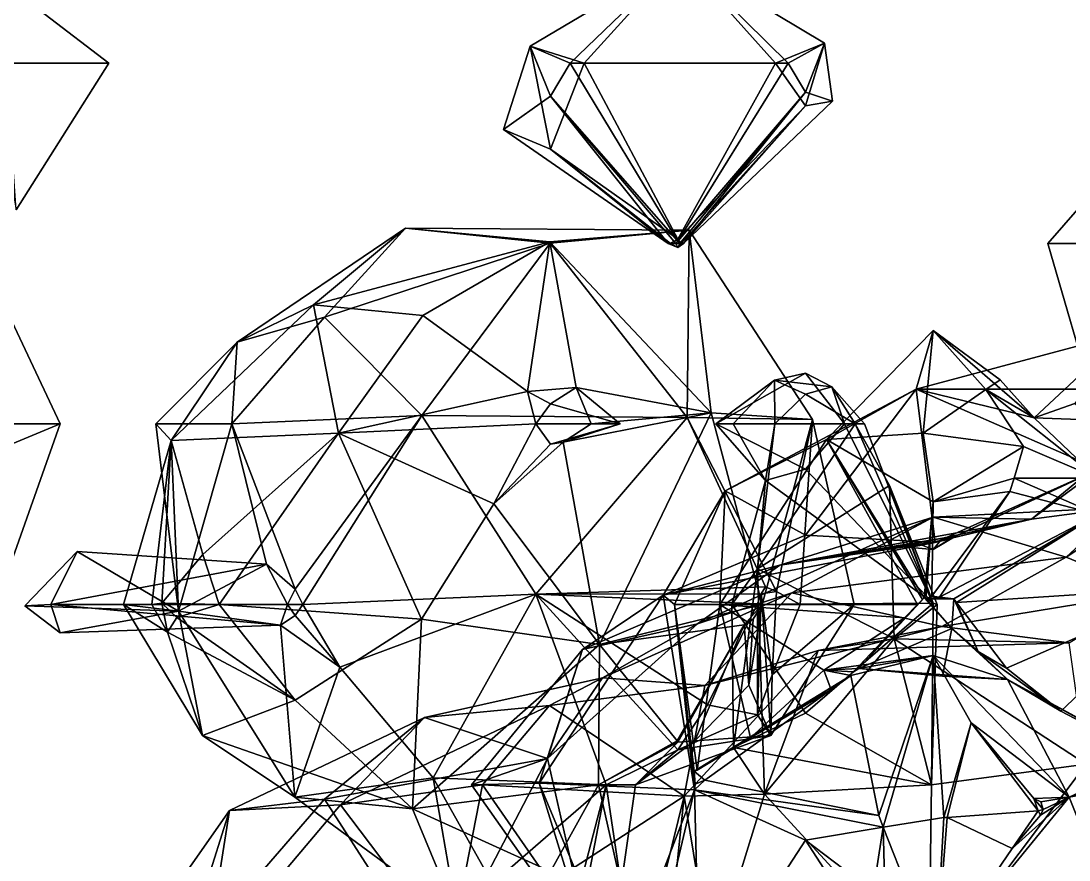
# Model space of a CAD drawing. Extents: x 290083 to 295691, y 4553739 to 4561622.
# Drawn here: x 294063.7 to 294167.2, y 4559113.3 to 4559196.2 of the extents above; entities that cross this region are included whole.
import ezdxf

# ---------------------------------------------------------------- set-up
doc = ezdxf.new("R2010")
doc.units = 0
doc.layers.add('Au_ppm_Pref_-_0_3', color=7, linetype='CONTINUOUS')

msp = doc.modelspace()

# ---------------------------------------------------------------- linework, layer by layer
at = {"layer": 'Au_ppm_Pref_-_0_3'}
for points in [[(294117.92, 4559192.01, 1782.72), (294113.98, 4559193.69, 1781.53), (294128.81, 4559202.51, 1781.8)], [(294128.81, 4559202.51, 1781.8), (294113.98, 4559193.69, 1781.53), (294119.3, 4559192.01, 1780.23)], [(294139.46, 4559192.01, 1782.6), (294117.92, 4559192.01, 1782.72), (294128.81, 4559202.51, 1781.8)], [(294128.81, 4559202.51, 1781.8), (294119.3, 4559192.01, 1780.23), (294138.2, 4559192.01, 1780.4)], [(294139.46, 4559192.01, 1782.6), (294128.81, 4559202.51, 1781.8), (294143.02, 4559193.96, 1781.81)], [(294128.81, 4559202.51, 1781.8), (294138.2, 4559192.01, 1780.4), (294143.02, 4559193.96, 1781.81)], [(294060.69, 4559192.01, 1807.86), (294072.37, 4559192.01, 1811.49), (294059.78, 4559201.63, 1811.49)], [(294059.78, 4559201.63, 1811.49), (294072.37, 4559192.01, 1811.49), (294062.21, 4559192.01, 1815.85)], [(294143.02, 4559193.96, 1781.81), (294138.2, 4559192.01, 1780.4), (294141.17, 4559187.78, 1780.39)], [(294139.46, 4559192.01, 1782.6), (294143.02, 4559193.96, 1781.81), (294141.17, 4559189.14, 1782.75)], [(294143.82, 4559188.26, 1781.8), (294141.17, 4559189.14, 1782.75), (294143.02, 4559193.96, 1781.81)], [(294143.82, 4559188.26, 1781.8), (294143.02, 4559193.96, 1781.81), (294141.17, 4559187.78, 1780.39)], [(294111.33, 4559185.44, 1781.8), (294113.98, 4559193.69, 1781.53), (294115.97, 4559188.73, 1782.89)], [(294111.33, 4559185.44, 1781.8), (294115.97, 4559183.5, 1778.96), (294113.98, 4559193.69, 1781.53)], [(294117.92, 4559192.01, 1782.72), (294115.97, 4559188.73, 1782.89), (294113.98, 4559193.69, 1781.53)], [(294119.3, 4559192.01, 1780.23), (294113.98, 4559193.69, 1781.53), (294115.97, 4559183.5, 1778.96)], [(294060.69, 4559192.01, 1807.86), (294063.21, 4559177.53, 1811.49), (294072.37, 4559192.01, 1811.49)], [(294072.37, 4559192.01, 1811.49), (294063.21, 4559177.53, 1811.49), (294062.21, 4559192.01, 1815.85)], [(294128.57, 4559174.41, 1781.87), (294115.97, 4559188.73, 1782.89), (294117.92, 4559192.01, 1782.72)], [(294115.97, 4559183.5, 1778.96), (294128.57, 4559174.62, 1781.65), (294119.3, 4559192.01, 1780.23)], [(294139.46, 4559192.01, 1782.6), (294128.57, 4559174.41, 1781.87), (294117.92, 4559192.01, 1782.72)], [(294119.3, 4559192.01, 1780.23), (294128.57, 4559174.62, 1781.65), (294138.2, 4559192.01, 1780.4)], [(294128.57, 4559174.41, 1781.87), (294139.46, 4559192.01, 1782.6), (294141.17, 4559189.14, 1782.75)], [(294128.57, 4559174.62, 1781.65), (294141.17, 4559187.78, 1780.39), (294138.2, 4559192.01, 1780.4)], [(294115.97, 4559188.73, 1782.89), (294127.59, 4559174.19, 1781.8), (294111.33, 4559185.44, 1781.8)], [(294128.57, 4559174.41, 1781.87), (294128.37, 4559174.19, 1781.89), (294115.97, 4559188.73, 1782.89)], [(294115.97, 4559188.73, 1782.89), (294128.37, 4559174.19, 1781.89), (294127.59, 4559174.19, 1781.8)], [(294128.57, 4559174.41, 1781.87), (294141.17, 4559189.14, 1782.75), (294128.76, 4559174.19, 1781.89)], [(294129.1, 4559174.19, 1781.8), (294128.76, 4559174.19, 1781.89), (294141.17, 4559189.14, 1782.75)], [(294129.1, 4559174.19, 1781.8), (294141.17, 4559189.14, 1782.75), (294143.82, 4559188.26, 1781.8)], [(294128.57, 4559174.62, 1781.65), (294128.88, 4559174.19, 1781.65), (294141.17, 4559187.78, 1780.39)], [(294129.1, 4559174.19, 1781.8), (294141.17, 4559187.78, 1780.39), (294128.88, 4559174.19, 1781.65)], [(294129.1, 4559174.19, 1781.8), (294143.82, 4559188.26, 1781.8), (294141.17, 4559187.78, 1780.39)], [(294115.97, 4559183.5, 1778.96), (294111.33, 4559185.44, 1781.8), (294127.59, 4559174.19, 1781.8)], [(294115.97, 4559183.5, 1778.96), (294127.59, 4559174.19, 1781.8), (294127.82, 4559174.19, 1781.44)], [(294115.97, 4559183.5, 1778.96), (294127.82, 4559174.19, 1781.44), (294128.57, 4559174.62, 1781.65)], [(294171.39, 4559174.19, 1868.52), (294165.09, 4559174.19, 1864.95), (294172.75, 4559182.99, 1864.95)], [(294172.75, 4559182.99, 1864.95), (294165.09, 4559174.19, 1864.95), (294171.94, 4559174.19, 1859.71)], [(294092.57, 4559168.13, 1834.08), (294085.05, 4559164.46, 1829.31), (294101.65, 4559175.71, 1829.22)], [(294085.05, 4559164.46, 1829.31), (294093.68, 4559166.93, 1824.42), (294101.65, 4559175.71, 1829.22)], [(294115.91, 4559174.34, 1835.29), (294092.57, 4559168.13, 1834.08), (294101.65, 4559175.71, 1829.22)], [(294093.68, 4559166.93, 1824.42), (294115.96, 4559174.22, 1823.36), (294101.65, 4559175.71, 1829.22)], [(294115.91, 4559174.34, 1835.29), (294101.65, 4559175.71, 1829.22), (294129.67, 4559175.52, 1829.18)], [(294129.67, 4559175.52, 1829.18), (294101.65, 4559175.71, 1829.22), (294115.96, 4559174.22, 1823.36)], [(294115.91, 4559174.34, 1835.29), (294129.67, 4559175.52, 1829.18), (294131.83, 4559157.48, 1836.36)], [(294129.49, 4559157.02, 1822.94), (294129.67, 4559175.52, 1829.18), (294115.96, 4559174.22, 1823.36)], [(294129.49, 4559157.02, 1822.94), (294141.84, 4559156.8, 1829.24), (294129.67, 4559175.52, 1829.18)], [(294131.83, 4559157.48, 1836.36), (294129.67, 4559175.52, 1829.18), (294141.84, 4559156.8, 1829.24)], [(294092.57, 4559168.13, 1834.08), (294115.91, 4559174.34, 1835.29), (294103.37, 4559167.09, 1838.82)], [(294093.68, 4559166.93, 1824.42), (294103.27, 4559157.22, 1821.29), (294115.96, 4559174.22, 1823.36)], [(294129.49, 4559157.02, 1822.94), (294115.96, 4559174.22, 1823.36), (294103.27, 4559157.22, 1821.29)], [(294115.91, 4559174.34, 1835.29), (294113.7, 4559159.58, 1841.19), (294103.37, 4559167.09, 1838.82)], [(294113.7, 4559159.58, 1841.19), (294115.91, 4559174.34, 1835.29), (294118.51, 4559159.96, 1841.19)], [(294115.91, 4559174.34, 1835.29), (294131.83, 4559157.48, 1836.36), (294118.51, 4559159.96, 1841.19)], [(294128.55, 4559173.81, 1781.78), (294127.59, 4559174.19, 1781.8), (294128.37, 4559174.19, 1781.89)], [(294127.59, 4559174.19, 1781.8), (294128.55, 4559173.81, 1781.78), (294127.82, 4559174.19, 1781.44)], [(294128.57, 4559174.62, 1781.65), (294127.82, 4559174.19, 1781.44), (294128.88, 4559174.19, 1781.65)], [(294128.88, 4559174.19, 1781.65), (294127.82, 4559174.19, 1781.44), (294128.55, 4559173.81, 1781.78)], [(294128.57, 4559174.41, 1781.87), (294128.76, 4559174.19, 1781.89), (294128.37, 4559174.19, 1781.89)], [(294128.55, 4559173.81, 1781.78), (294128.37, 4559174.19, 1781.89), (294128.76, 4559174.19, 1781.89)], [(294129.1, 4559174.19, 1781.8), (294128.55, 4559173.81, 1781.78), (294128.76, 4559174.19, 1781.89)], [(294128.55, 4559173.81, 1781.78), (294129.1, 4559174.19, 1781.8), (294128.88, 4559174.19, 1781.65)], [(294171.39, 4559174.19, 1868.52), (294169.8, 4559158, 1864.95), (294165.09, 4559174.19, 1864.95)], [(294165.09, 4559174.19, 1864.95), (294169.8, 4559158, 1864.95), (294171.94, 4559174.19, 1859.71)], [(294060.37, 4559171.63, 1859.01), (294067.56, 4559156.37, 1859.01), (294060.06, 4559156.37, 1864.15)], [(294067.56, 4559156.37, 1859.01), (294060.37, 4559171.63, 1859.01), (294060.83, 4559153.57, 1853.54)], [(294095.05, 4559155.46, 1840.67), (294078.53, 4559154.75, 1835.69), (294092.57, 4559168.13, 1834.08)], [(294078.53, 4559154.75, 1835.69), (294085.05, 4559164.46, 1829.31), (294092.57, 4559168.13, 1834.08)], [(294103.37, 4559167.09, 1838.82), (294095.05, 4559155.46, 1840.67), (294092.57, 4559168.13, 1834.08)], [(294085.05, 4559164.46, 1829.31), (294084.5, 4559156.37, 1824.17), (294093.68, 4559166.93, 1824.42)], [(294084.5, 4559156.37, 1824.17), (294103.27, 4559157.22, 1821.29), (294093.68, 4559166.93, 1824.42)], [(294103.37, 4559167.09, 1838.82), (294113.7, 4559159.58, 1841.19), (294095.05, 4559155.46, 1840.67)], [(294152.78, 4559155.47, 1911.61), (294143.23, 4559154.84, 1910.98), (294153.77, 4559165.59, 1909.6)], [(294153.77, 4559165.59, 1909.6), (294143.23, 4559154.84, 1910.98), (294152.08, 4559159.79, 1905.88)], [(294152.08, 4559159.79, 1905.88), (294163.75, 4559156.98, 1911.31), (294153.77, 4559165.59, 1909.6)], [(294152.08, 4559159.79, 1905.88), (294172.66, 4559165.29, 1906.52), (294163.75, 4559156.98, 1911.31)], [(294181.26, 4559159.79, 1906.92), (294172.66, 4559165.29, 1906.52), (294152.08, 4559159.79, 1905.88)], [(294158.97, 4559159.78, 1911.21), (294152.78, 4559155.47, 1911.61), (294153.77, 4559165.59, 1909.6)], [(294160.37, 4559160.73, 1911.13), (294158.97, 4559159.78, 1911.21), (294153.77, 4559165.59, 1909.6)], [(294153.77, 4559165.59, 1909.6), (294163.75, 4559156.98, 1911.31), (294160.37, 4559160.73, 1911.13)], [(294167.76, 4559158.38, 1911.15), (294163.75, 4559156.98, 1911.31), (294172.66, 4559165.29, 1906.52)], [(294078.53, 4559154.75, 1835.69), (294077.01, 4559156.37, 1829.31), (294085.05, 4559164.46, 1829.31)], [(294085.05, 4559164.46, 1829.31), (294077.01, 4559156.37, 1829.31), (294084.5, 4559156.37, 1824.17)], [(294132.31, 4559156.37, 1848.89), (294145.02, 4559156.37, 1851.26), (294141.17, 4559161.4, 1851.39)], [(294132.31, 4559156.37, 1848.89), (294141.17, 4559161.4, 1851.39), (294138.1, 4559160.71, 1853.07)], [(294132.31, 4559156.37, 1848.89), (294138.1, 4559160.71, 1853.07), (294134.02, 4559156.37, 1853.07)], [(294138.14, 4559156.37, 1854.49), (294134.02, 4559156.37, 1853.07), (294138.1, 4559160.71, 1853.07)], [(294143.76, 4559160.04, 1853.07), (294138.1, 4559160.71, 1853.07), (294141.17, 4559161.4, 1851.39)], [(294138.14, 4559156.37, 1854.49), (294138.1, 4559160.71, 1853.07), (294141.17, 4559159.32, 1854.05)], [(294138.1, 4559160.71, 1853.07), (294143.76, 4559160.04, 1853.07), (294141.17, 4559159.32, 1854.05)], [(294143.76, 4559160.04, 1853.07), (294141.17, 4559161.4, 1851.39), (294145.02, 4559156.37, 1851.26)], [(294158.97, 4559159.78, 1911.21), (294160.37, 4559160.73, 1911.13), (294163.75, 4559156.98, 1911.31)], [(294113.7, 4559159.58, 1841.19), (294118.51, 4559159.96, 1841.19), (294115.97, 4559158.37, 1841.86)], [(294122.87, 4559156.37, 1844.44), (294115.97, 4559158.37, 1841.86), (294118.51, 4559159.96, 1841.19)], [(294122.87, 4559156.37, 1844.44), (294118.51, 4559159.96, 1841.19), (294120.01, 4559156.37, 1841.19)], [(294120.01, 4559156.37, 1841.19), (294118.51, 4559159.96, 1841.19), (294131.83, 4559157.48, 1836.36)], [(294143.23, 4559154.84, 1910.98), (294133.24, 4559149.77, 1906.52), (294152.08, 4559159.79, 1905.88)], [(294133.24, 4559149.77, 1906.52), (294141.17, 4559145.4, 1904.24), (294152.08, 4559159.79, 1905.88)], [(294146.07, 4559156.37, 1855.38), (294141.17, 4559159.32, 1854.05), (294143.76, 4559160.04, 1853.07)], [(294141.17, 4559145.4, 1904.24), (294153.95, 4559144.68, 1900.14), (294152.08, 4559159.79, 1905.88)], [(294146.07, 4559156.37, 1855.38), (294143.76, 4559160.04, 1853.07), (294147, 4559156.37, 1853.07)], [(294147, 4559156.37, 1853.07), (294143.76, 4559160.04, 1853.07), (294145.02, 4559156.37, 1851.26)], [(294170.12, 4559151.9, 1900.74), (294152.08, 4559159.79, 1905.88), (294153.95, 4559144.68, 1900.14)], [(294170.12, 4559151.9, 1900.74), (294181.26, 4559159.79, 1906.92), (294152.08, 4559159.79, 1905.88)], [(294152.78, 4559155.47, 1911.61), (294158.97, 4559159.78, 1911.21), (294162.68, 4559154.13, 1911.51)], [(294158.97, 4559159.78, 1911.21), (294170, 4559151.02, 1911.58), (294162.68, 4559154.13, 1911.51)], [(294158.97, 4559159.78, 1911.21), (294163.75, 4559156.98, 1911.31), (294170, 4559151.02, 1911.58)], [(294095.05, 4559155.46, 1840.67), (294113.7, 4559159.58, 1841.19), (294114.52, 4559156.37, 1841.87)], [(294113.7, 4559159.58, 1841.19), (294115.97, 4559158.37, 1841.86), (294114.52, 4559156.37, 1841.87)], [(294146.07, 4559156.37, 1855.38), (294138.14, 4559156.37, 1854.49), (294141.17, 4559159.32, 1854.05)], [(294163.49, 4559146.98, 1893.19), (294178.18, 4559159.07, 1894.85), (294170.12, 4559151.9, 1900.74)], [(294178.18, 4559159.07, 1894.85), (294163.49, 4559146.98, 1893.19), (294172.21, 4559148.11, 1888.71)], [(294122.87, 4559156.37, 1844.44), (294114.52, 4559156.37, 1841.87), (294115.97, 4559158.37, 1841.86)], [(294163.75, 4559156.98, 1911.31), (294167.76, 4559158.38, 1911.15), (294170, 4559156.76, 1911.21)], [(294084.5, 4559156.37, 1824.17), (294090.77, 4559140.04, 1822.88), (294103.27, 4559157.22, 1821.29)], [(294090.77, 4559140.04, 1822.88), (294091.52, 4559138.55, 1823.02), (294103.27, 4559157.22, 1821.29)], [(294103.27, 4559157.22, 1821.29), (294091.52, 4559138.55, 1823.02), (294114.52, 4559139.56, 1823.52)], [(294114.52, 4559139.56, 1823.52), (294129.49, 4559157.02, 1822.94), (294103.27, 4559157.22, 1821.29)], [(294114.52, 4559139.56, 1823.52), (294137.22, 4559140.28, 1824.68), (294129.49, 4559157.02, 1822.94)], [(294117.24, 4559154.58, 1841.19), (294131.83, 4559157.48, 1836.36), (294120.82, 4559134.58, 1836.5)], [(294117.24, 4559154.58, 1841.19), (294120.01, 4559156.37, 1841.19), (294131.83, 4559157.48, 1836.36)], [(294131.83, 4559157.48, 1836.36), (294136.88, 4559138.55, 1833.23), (294120.82, 4559134.58, 1836.5)], [(294129.49, 4559157.02, 1822.94), (294137.22, 4559140.28, 1824.68), (294138.29, 4559139.84, 1825.16)], [(294129.49, 4559157.02, 1822.94), (294138.29, 4559139.84, 1825.16), (294141.84, 4559156.8, 1829.24)], [(294131.83, 4559157.48, 1836.36), (294141.84, 4559156.8, 1829.24), (294136.88, 4559138.55, 1833.23)], [(294136.88, 4559138.55, 1833.23), (294141.84, 4559156.8, 1829.24), (294145.98, 4559138.55, 1829.31)], [(294141.84, 4559156.8, 1829.24), (294138.29, 4559139.84, 1825.16), (294140.63, 4559138.55, 1826.32)], [(294141.84, 4559156.8, 1829.24), (294140.63, 4559138.55, 1826.32), (294145.98, 4559138.55, 1829.31)], [(294163.75, 4559156.98, 1911.31), (294170, 4559156.76, 1911.21), (294170, 4559151.02, 1911.58)], [(294067.56, 4559156.37, 1859.01), (294062.13, 4559141.01, 1859.01), (294060.06, 4559156.37, 1864.15)], [(294062.13, 4559141.01, 1859.01), (294067.56, 4559156.37, 1859.01), (294060.83, 4559153.57, 1853.54)], [(294078.53, 4559154.75, 1835.69), (294079.25, 4559137.88, 1828.73), (294077.01, 4559156.37, 1829.31)], [(294077.01, 4559156.37, 1829.31), (294079.25, 4559137.88, 1828.73), (294084.5, 4559156.37, 1824.17)], [(294087.95, 4559142.54, 1823.37), (294084.5, 4559156.37, 1824.17), (294079.25, 4559137.88, 1828.73)], [(294084.5, 4559156.37, 1824.17), (294087.95, 4559142.54, 1823.37), (294090.77, 4559140.04, 1822.88)], [(294110.39, 4559148.49, 1841.19), (294095.05, 4559155.46, 1840.67), (294114.52, 4559156.37, 1841.87)], [(294110.39, 4559148.49, 1841.19), (294114.52, 4559156.37, 1841.87), (294115.97, 4559154.39, 1841.85)], [(294122.87, 4559156.37, 1844.44), (294115.97, 4559154.39, 1841.85), (294114.52, 4559156.37, 1841.87)], [(294122.87, 4559156.37, 1844.44), (294117.24, 4559154.58, 1841.19), (294115.97, 4559154.39, 1841.85)], [(294122.87, 4559156.37, 1844.44), (294120.01, 4559156.37, 1841.19), (294117.24, 4559154.58, 1841.19)], [(294132.31, 4559156.37, 1848.89), (294137.22, 4559150.79, 1853.07), (294141.17, 4559151.89, 1851.58)], [(294132.31, 4559156.37, 1848.89), (294141.17, 4559151.89, 1851.58), (294145.02, 4559156.37, 1851.26)], [(294132.31, 4559156.37, 1848.89), (294134.02, 4559156.37, 1853.07), (294137.22, 4559150.79, 1853.07)], [(294138.14, 4559156.37, 1854.49), (294137.22, 4559150.79, 1853.07), (294134.02, 4559156.37, 1853.07)], [(294136.42, 4559142.06, 1859.98), (294137.22, 4559150.79, 1853.07), (294138.14, 4559156.37, 1854.49)], [(294136.42, 4559142.06, 1859.98), (294138.14, 4559156.37, 1854.49), (294146.07, 4559156.37, 1855.38)], [(294136.42, 4559142.06, 1859.98), (294146.07, 4559156.37, 1855.38), (294149.46, 4559150.28, 1859.01)], [(294141.17, 4559151.89, 1851.58), (294153.77, 4559138.66, 1853.03), (294145.02, 4559156.37, 1851.26)], [(294147, 4559156.37, 1853.07), (294145.02, 4559156.37, 1851.26), (294153.77, 4559138.66, 1853.03)], [(294149.46, 4559150.28, 1859.01), (294146.07, 4559156.37, 1855.38), (294153.77, 4559138.66, 1853.03)], [(294146.07, 4559156.37, 1855.38), (294147, 4559156.37, 1853.07), (294153.77, 4559138.66, 1853.03)], [(294076.61, 4559138.55, 1840.45), (294073.81, 4559138.55, 1835.25), (294078.53, 4559154.75, 1835.69)], [(294073.81, 4559138.55, 1835.25), (294079.25, 4559137.88, 1828.73), (294078.53, 4559154.75, 1835.69)], [(294076.61, 4559138.55, 1840.45), (294078.53, 4559154.75, 1835.69), (294077.61, 4559138.68, 1841.3)], [(294081.65, 4559143.48, 1841.19), (294077.61, 4559138.68, 1841.3), (294078.53, 4559154.75, 1835.69)], [(294095.05, 4559155.46, 1840.67), (294081.65, 4559143.48, 1841.19), (294078.53, 4559154.75, 1835.69)], [(294095.05, 4559155.46, 1840.67), (294083.26, 4559138.55, 1841.19), (294081.65, 4559143.48, 1841.19)], [(294095.05, 4559155.46, 1840.67), (294103.24, 4559137.1, 1839.67), (294083.26, 4559138.55, 1841.19)], [(294095.05, 4559155.46, 1840.67), (294110.39, 4559148.49, 1841.19), (294103.24, 4559137.1, 1839.67)], [(294117.24, 4559154.58, 1841.19), (294110.39, 4559148.49, 1841.19), (294115.97, 4559154.39, 1841.85)], [(294110.39, 4559148.49, 1841.19), (294117.24, 4559154.58, 1841.19), (294120.82, 4559134.58, 1836.5)], [(294143.23, 4559154.84, 1910.98), (294152.21, 4559138.55, 1910.67), (294132.69, 4559138.55, 1910.52)], [(294133.24, 4559149.77, 1906.52), (294143.23, 4559154.84, 1910.98), (294132.69, 4559138.55, 1910.52)], [(294143.23, 4559154.84, 1910.98), (294152.78, 4559155.47, 1911.61), (294153.77, 4559148.68, 1909.09)], [(294143.23, 4559154.84, 1910.98), (294152.72, 4559139.04, 1910.69), (294152.21, 4559138.55, 1910.67)], [(294152.89, 4559139.19, 1910.62), (294152.72, 4559139.04, 1910.69), (294143.23, 4559154.84, 1910.98)], [(294152.89, 4559139.19, 1910.62), (294143.23, 4559154.84, 1910.98), (294153.77, 4559148.68, 1909.09)], [(294152.78, 4559155.47, 1911.61), (294162.68, 4559154.13, 1911.51), (294153.77, 4559148.68, 1909.09)], [(294162.68, 4559154.13, 1911.51), (294161.75, 4559151.02, 1911.73), (294153.77, 4559148.68, 1909.09)], [(294162.68, 4559154.13, 1911.51), (294170, 4559151.02, 1911.58), (294161.75, 4559151.02, 1911.73)], [(294172.21, 4559148.11, 1888.71), (294166.89, 4559143.22, 1882.6), (294182.61, 4559153.53, 1883.29)], [(294166.89, 4559143.22, 1882.6), (294175.25, 4559139.76, 1876.31), (294182.61, 4559153.53, 1883.29)], [(294137.22, 4559150.79, 1853.07), (294153.77, 4559138.66, 1853.03), (294141.17, 4559151.89, 1851.58)], [(294153.95, 4559144.68, 1900.14), (294156.04, 4559145.32, 1899.1), (294170.12, 4559151.9, 1900.74)], [(294156.04, 4559145.32, 1899.1), (294155.59, 4559145.08, 1898.94), (294170.12, 4559151.9, 1900.74)], [(294163.49, 4559146.98, 1893.19), (294170.12, 4559151.9, 1900.74), (294155.59, 4559145.08, 1898.94)], [(294136.42, 4559142.06, 1859.98), (294133.87, 4559138.55, 1855.57), (294137.22, 4559150.79, 1853.07)], [(294133.87, 4559138.55, 1855.57), (294153.77, 4559138.66, 1853.03), (294137.22, 4559150.79, 1853.07)], [(294153.77, 4559148.68, 1909.09), (294161.75, 4559151.02, 1911.73), (294161.33, 4559149.69, 1911.82)], [(294161.33, 4559149.69, 1911.82), (294161.75, 4559151.02, 1911.73), (294170, 4559147.44, 1911.79)], [(294161.75, 4559151.02, 1911.73), (294170, 4559151.02, 1911.58), (294170, 4559147.44, 1911.79)], [(294141.17, 4559145.4, 1904.24), (294133.24, 4559149.77, 1906.52), (294127.09, 4559139.46, 1901.09)], [(294133.24, 4559149.77, 1906.52), (294128.23, 4559138.55, 1906.52), (294127.09, 4559139.46, 1901.09)], [(294128.23, 4559138.55, 1906.52), (294133.24, 4559149.77, 1906.52), (294132.69, 4559138.55, 1910.52)], [(294149.46, 4559150.28, 1859.01), (294149.92, 4559135.14, 1864.27), (294136.42, 4559142.06, 1859.98)], [(294149.46, 4559150.28, 1859.01), (294154.16, 4559138.55, 1859.01), (294149.92, 4559135.14, 1864.27)], [(294154.16, 4559138.55, 1859.01), (294149.46, 4559150.28, 1859.01), (294153.77, 4559138.66, 1853.03)], [(294153.77, 4559148.68, 1909.09), (294161.33, 4559149.69, 1911.82), (294153.62, 4559139.37, 1910.76)], [(294154.38, 4559139.27, 1910.77), (294153.62, 4559139.37, 1910.76), (294161.33, 4559149.69, 1911.82)], [(294161.33, 4559149.69, 1911.82), (294170, 4559147.44, 1911.79), (294154.38, 4559139.27, 1910.77)], [(294110.39, 4559148.49, 1841.19), (294120.82, 4559134.58, 1836.5), (294103.24, 4559137.1, 1839.67)], [(294153.05, 4559139.1, 1910.59), (294152.89, 4559139.19, 1910.62), (294153.77, 4559148.68, 1909.09)], [(294153.62, 4559139.37, 1910.76), (294153.05, 4559139.1, 1910.59), (294153.77, 4559148.68, 1909.09)], [(294166.89, 4559143.22, 1882.6), (294172.21, 4559148.11, 1888.71), (294153.78, 4559147.16, 1888.65)], [(294163.49, 4559146.98, 1893.19), (294153.78, 4559147.16, 1888.65), (294172.21, 4559148.11, 1888.71)], [(294170, 4559147.44, 1911.79), (294155.82, 4559139.09, 1910.78), (294154.38, 4559139.27, 1910.77)], [(294170, 4559147.44, 1911.79), (294156.08, 4559138.75, 1910.76), (294155.82, 4559139.09, 1910.78)], [(294179.35, 4559140.25, 1911.34), (294156.08, 4559138.75, 1910.76), (294170, 4559147.44, 1911.79)], [(294130.5, 4559136.62, 1888.96), (294139.8, 4559139.68, 1882.62), (294153.78, 4559147.16, 1888.65)], [(294153.78, 4559147.16, 1888.65), (294138.61, 4559142.41, 1894.8), (294130.5, 4559136.62, 1888.96)], [(294138.61, 4559142.41, 1894.8), (294153.78, 4559147.16, 1888.65), (294163.49, 4559146.98, 1893.19)], [(294163.49, 4559146.98, 1893.19), (294154.69, 4559145.08, 1897.11), (294138.61, 4559142.41, 1894.8)], [(294166.89, 4559143.22, 1882.6), (294153.78, 4559147.16, 1888.65), (294139.8, 4559139.68, 1882.62)], [(294163.49, 4559146.98, 1893.19), (294155.59, 4559145.08, 1898.94), (294154.69, 4559145.08, 1897.11)], [(294141.17, 4559145.4, 1904.24), (294127.09, 4559139.46, 1901.09), (294153.95, 4559144.68, 1900.14)], [(294156.04, 4559145.32, 1899.1), (294155.43, 4559145.04, 1899.05), (294153.77, 4559143.96, 1898.78)], [(294153.77, 4559143.96, 1898.78), (294155.59, 4559145.08, 1898.94), (294156.04, 4559145.32, 1899.1)], [(294153.95, 4559144.68, 1900.14), (294155.43, 4559145.04, 1899.05), (294156.04, 4559145.32, 1899.1)], [(294153.95, 4559144.68, 1900.14), (294127.09, 4559139.46, 1901.09), (294138.61, 4559142.41, 1894.8)], [(294138.61, 4559142.41, 1894.8), (294154.69, 4559145.08, 1897.11), (294150.5, 4559144.27, 1897.8)], [(294152.42, 4559144.49, 1899.24), (294153.95, 4559144.68, 1900.14), (294138.61, 4559142.41, 1894.8)], [(294150.5, 4559144.27, 1897.8), (294152.42, 4559144.49, 1899.24), (294138.61, 4559142.41, 1894.8)], [(294153.77, 4559143.96, 1898.78), (294150.5, 4559144.27, 1897.8), (294154.69, 4559145.08, 1897.11)], [(294150.5, 4559144.27, 1897.8), (294153.77, 4559143.96, 1898.78), (294152.42, 4559144.49, 1899.24)], [(294155.43, 4559145.04, 1899.05), (294153.95, 4559144.68, 1900.14), (294152.42, 4559144.49, 1899.24)], [(294155.43, 4559145.04, 1899.05), (294152.42, 4559144.49, 1899.24), (294153.77, 4559143.96, 1898.78)], [(294155.59, 4559145.08, 1898.94), (294153.77, 4559143.96, 1898.78), (294154.69, 4559145.08, 1897.11)], [(294069.26, 4559143.77, 1823.37), (294079.25, 4559137.88, 1828.73), (294064.08, 4559138.42, 1823.46)], [(294069.26, 4559143.77, 1823.37), (294064.08, 4559138.42, 1823.46), (294066.63, 4559138.55, 1822.88)], [(294066.63, 4559138.55, 1822.88), (294087.95, 4559142.54, 1823.37), (294069.26, 4559143.77, 1823.37)], [(294079.25, 4559137.88, 1828.73), (294069.26, 4559143.77, 1823.37), (294087.95, 4559142.54, 1823.37)], [(294081.65, 4559143.48, 1841.19), (294083.26, 4559138.55, 1841.19), (294077.61, 4559138.68, 1841.3)], [(294154.63, 4559136.36, 1877.29), (294166.89, 4559143.22, 1882.6), (294139.8, 4559139.68, 1882.62)], [(294166.89, 4559143.22, 1882.6), (294154.63, 4559136.36, 1877.29), (294175.25, 4559139.76, 1876.31)], [(294066.63, 4559138.55, 1822.88), (294090.02, 4559138.55, 1823.02), (294087.95, 4559142.54, 1823.37)], [(294087.95, 4559142.54, 1823.37), (294090.02, 4559138.55, 1823.02), (294090.77, 4559140.04, 1822.88)], [(294127.09, 4559139.46, 1901.09), (294119.13, 4559134.09, 1894.64), (294138.61, 4559142.41, 1894.8)], [(294130.5, 4559136.62, 1888.96), (294138.61, 4559142.41, 1894.8), (294119.13, 4559134.09, 1894.64)], [(294136.42, 4559142.06, 1859.98), (294134.06, 4559124.41, 1860.37), (294133.87, 4559138.55, 1855.57)], [(294134.06, 4559124.41, 1860.37), (294136.42, 4559142.06, 1859.98), (294137.12, 4559119.82, 1864.81)], [(294137.12, 4559119.82, 1864.81), (294136.42, 4559142.06, 1859.98), (294149.92, 4559135.14, 1864.27)], [(294090.77, 4559140.04, 1822.88), (294090.02, 4559138.55, 1823.02), (294091.52, 4559138.55, 1823.02)], [(294114.52, 4559139.56, 1823.52), (294136.77, 4559139.6, 1824.71), (294137.22, 4559140.28, 1824.68)], [(294136.77, 4559139.6, 1824.71), (294138.29, 4559139.84, 1825.16), (294137.22, 4559140.28, 1824.68)], [(294179.35, 4559140.25, 1911.34), (294160.99, 4559132.26, 1910.3), (294156.08, 4559138.75, 1910.76)], [(294160.99, 4559132.26, 1910.3), (294179.35, 4559140.25, 1911.34), (294166.37, 4559128.01, 1910.04)], [(294179.35, 4559140.25, 1911.34), (294174.67, 4559123.67, 1906.89), (294166.37, 4559128.01, 1910.04)], [(294095.17, 4559132.34, 1823.37), (294114.52, 4559139.56, 1823.52), (294091.52, 4559138.55, 1823.02)], [(294095.17, 4559132.34, 1823.37), (294104.39, 4559121.41, 1824.08), (294114.52, 4559139.56, 1823.52)], [(294114.52, 4559139.56, 1823.52), (294104.39, 4559121.41, 1824.08), (294121.49, 4559120.74, 1826.71)], [(294136.41, 4559138.62, 1824.76), (294136.77, 4559139.6, 1824.71), (294114.52, 4559139.56, 1823.52)], [(294131.49, 4559128.64, 1824.63), (294136.41, 4559138.62, 1824.76), (294114.52, 4559139.56, 1823.52)], [(294114.52, 4559139.56, 1823.52), (294128.57, 4559124.2, 1824.53), (294131.49, 4559128.64, 1824.63)], [(294114.52, 4559139.56, 1823.52), (294121.49, 4559120.74, 1826.71), (294128.57, 4559124.2, 1824.53)], [(294127.09, 4559139.46, 1901.09), (294130.19, 4559120.23, 1905.99), (294114.86, 4559120.89, 1900.74)], [(294127.09, 4559139.46, 1901.09), (294114.86, 4559120.89, 1900.74), (294119.13, 4559134.09, 1894.64)], [(294121.11, 4559131.29, 1882.77), (294139.8, 4559139.68, 1882.62), (294130.5, 4559136.62, 1888.96)], [(294121.11, 4559131.29, 1882.77), (294131.21, 4559130.53, 1878.26), (294139.8, 4559139.68, 1882.62)], [(294128.23, 4559138.55, 1906.52), (294130.19, 4559120.23, 1905.99), (294127.09, 4559139.46, 1901.09)], [(294154.63, 4559136.36, 1877.29), (294139.8, 4559139.68, 1882.62), (294131.21, 4559130.53, 1878.26)], [(294136.77, 4559139.6, 1824.71), (294136.41, 4559138.62, 1824.76), (294136.41, 4559127.66, 1827.82)], [(294137.86, 4559131.59, 1827.25), (294136.77, 4559139.6, 1824.71), (294136.41, 4559127.66, 1827.82)], [(294136.77, 4559139.6, 1824.71), (294137.86, 4559131.59, 1827.25), (294138.29, 4559139.84, 1825.16)], [(294137.86, 4559131.59, 1827.25), (294140.63, 4559138.55, 1826.32), (294138.29, 4559139.84, 1825.16)], [(294150.93, 4559137.21, 1910.09), (294152.89, 4559139.19, 1910.62), (294146.42, 4559132.21, 1906.78)], [(294152.89, 4559139.19, 1910.62), (294155.6, 4559136.17, 1909.35), (294146.42, 4559132.21, 1906.78)], [(294150.93, 4559137.21, 1910.09), (294152.21, 4559138.55, 1910.67), (294152.89, 4559139.19, 1910.62)], [(294152.89, 4559139.19, 1910.62), (294152.21, 4559138.55, 1910.67), (294152.72, 4559139.04, 1910.69)], [(294152.89, 4559139.19, 1910.62), (294153.05, 4559139.1, 1910.59), (294155.6, 4559136.17, 1909.35)], [(294153.62, 4559139.37, 1910.76), (294154.38, 4559139.27, 1910.77), (294153.05, 4559139.1, 1910.59)], [(294154.38, 4559139.27, 1910.77), (294155.82, 4559139.09, 1910.78), (294153.05, 4559139.1, 1910.59)], [(294153.05, 4559139.1, 1910.59), (294155.82, 4559139.09, 1910.78), (294155.6, 4559136.17, 1909.35)], [(294167.19, 4559134.76, 1870.38), (294175.25, 4559139.76, 1876.31), (294154.63, 4559136.36, 1877.29)], [(294155.6, 4559136.17, 1909.35), (294155.82, 4559139.09, 1910.78), (294158.2, 4559133.91, 1908.43)], [(294156.08, 4559138.75, 1910.76), (294158.2, 4559133.91, 1908.43), (294155.82, 4559139.09, 1910.78)], [(294067.57, 4559135.73, 1823.37), (294066.63, 4559138.55, 1822.88), (294064.08, 4559138.42, 1823.46)], [(294067.57, 4559135.73, 1823.37), (294064.08, 4559138.42, 1823.46), (294079.25, 4559137.88, 1828.73)], [(294066.63, 4559138.55, 1822.88), (294067.57, 4559135.73, 1823.37), (294089.31, 4559136.49, 1823.37)], [(294066.63, 4559138.55, 1822.88), (294089.31, 4559136.49, 1823.37), (294090.02, 4559138.55, 1823.02)], [(294073.81, 4559138.55, 1835.25), (294076.61, 4559138.55, 1840.45), (294078.17, 4559135.8, 1840.27)], [(294073.81, 4559138.55, 1835.25), (294078.17, 4559135.8, 1840.27), (294081.63, 4559125.62, 1835.25)], [(294073.81, 4559138.55, 1835.25), (294081.63, 4559125.62, 1835.25), (294079.25, 4559137.88, 1828.73)], [(294076.61, 4559138.55, 1840.45), (294077.61, 4559138.68, 1841.3), (294078.17, 4559135.8, 1840.27)], [(294083.26, 4559138.55, 1841.19), (294079.08, 4559137.26, 1841.19), (294077.61, 4559138.68, 1841.3)], [(294077.61, 4559138.68, 1841.3), (294079.08, 4559137.26, 1841.19), (294078.17, 4559135.8, 1840.27)], [(294083.26, 4559138.55, 1841.19), (294090.77, 4559129.1, 1838.4), (294079.08, 4559137.26, 1841.19)], [(294083.26, 4559138.55, 1841.19), (294103.24, 4559137.1, 1839.67), (294090.77, 4559129.1, 1838.4)], [(294089.31, 4559136.49, 1823.37), (294090.77, 4559137.46, 1823.01), (294090.02, 4559138.55, 1823.02)], [(294091.52, 4559138.55, 1823.02), (294090.02, 4559138.55, 1823.02), (294090.77, 4559137.46, 1823.01)], [(294095.17, 4559132.34, 1823.37), (294091.52, 4559138.55, 1823.02), (294090.77, 4559137.46, 1823.01)], [(294120.82, 4559134.58, 1836.5), (294136.88, 4559138.55, 1833.23), (294135.11, 4559136.55, 1833.44)], [(294130.17, 4559122.07, 1906.2), (294128.23, 4559138.55, 1906.52), (294130.46, 4559122.18, 1906.47)], [(294128.23, 4559138.55, 1906.52), (294130.17, 4559122.07, 1906.2), (294130.19, 4559120.23, 1905.99)], [(294128.23, 4559138.55, 1906.52), (294132.69, 4559138.55, 1910.52), (294130.46, 4559122.18, 1906.47)], [(294135.74, 4559125.36, 1906.79), (294130.46, 4559122.18, 1906.47), (294132.69, 4559138.55, 1910.52)], [(294136.41, 4559127.66, 1827.82), (294136.41, 4559138.62, 1824.76), (294131.49, 4559128.64, 1824.63)], [(294135.74, 4559125.36, 1906.79), (294132.69, 4559138.55, 1910.52), (294142.97, 4559132.05, 1907.84)], [(294132.69, 4559138.55, 1910.52), (294152.21, 4559138.55, 1910.67), (294150.93, 4559137.21, 1910.09)], [(294132.69, 4559138.55, 1910.52), (294150.93, 4559137.21, 1910.09), (294142.97, 4559132.05, 1907.84)], [(294133.87, 4559138.55, 1855.57), (294141.17, 4559127.82, 1855.43), (294153.77, 4559138.66, 1853.03)], [(294134.06, 4559124.41, 1860.37), (294141.17, 4559127.82, 1855.43), (294133.87, 4559138.55, 1855.57)], [(294135.11, 4559136.55, 1833.44), (294136.88, 4559138.55, 1833.23), (294135.98, 4559137.08, 1833.29)], [(294135.98, 4559137.08, 1833.29), (294136.88, 4559138.55, 1833.23), (294135.57, 4559130.57, 1831.76)], [(294135.57, 4559130.57, 1831.76), (294136.88, 4559138.55, 1833.23), (294137.73, 4559125.6, 1829.31)], [(294136.88, 4559138.55, 1833.23), (294145.98, 4559138.55, 1829.31), (294137.73, 4559125.6, 1829.31)], [(294137.86, 4559131.59, 1827.25), (294137.73, 4559125.6, 1829.31), (294145.98, 4559138.55, 1829.31)], [(294140.63, 4559138.55, 1826.32), (294137.86, 4559131.59, 1827.25), (294145.98, 4559138.55, 1829.31)], [(294141.17, 4559127.82, 1855.43), (294153.59, 4559120.74, 1858.87), (294153.77, 4559138.66, 1853.03)], [(294149.92, 4559135.14, 1864.27), (294154.16, 4559138.55, 1859.01), (294153.59, 4559120.74, 1858.87)], [(294154.16, 4559138.55, 1859.01), (294153.77, 4559138.66, 1853.03), (294153.59, 4559120.74, 1858.87)], [(294160.99, 4559132.26, 1910.3), (294158.2, 4559133.91, 1908.43), (294156.08, 4559138.75, 1910.76)], [(294089.31, 4559136.49, 1823.37), (294067.57, 4559135.73, 1823.37), (294079.25, 4559137.88, 1828.73)], [(294090.77, 4559129.1, 1838.4), (294078.17, 4559135.8, 1840.27), (294079.08, 4559137.26, 1841.19)], [(294079.25, 4559137.88, 1828.73), (294081.63, 4559125.62, 1835.25), (294090.75, 4559119.51, 1829.08)], [(294079.25, 4559137.88, 1828.73), (294090.75, 4559119.51, 1829.08), (294089.31, 4559136.49, 1823.37)], [(294089.31, 4559136.49, 1823.37), (294095.17, 4559132.34, 1823.37), (294090.77, 4559137.46, 1823.01)], [(294103.24, 4559137.1, 1839.67), (294102.37, 4559118.38, 1835.34), (294090.77, 4559129.1, 1838.4)], [(294103.24, 4559137.1, 1839.67), (294120.82, 4559134.58, 1836.5), (294102.37, 4559118.38, 1835.34)], [(294135.11, 4559136.55, 1833.44), (294135.98, 4559137.08, 1833.29), (294135.57, 4559130.57, 1831.76)], [(294150.93, 4559137.21, 1910.09), (294145.9, 4559131.9, 1907.63), (294142.97, 4559132.05, 1907.84)], [(294145.9, 4559131.9, 1907.63), (294150.93, 4559137.21, 1910.09), (294146.42, 4559132.21, 1906.78)], [(294089.31, 4559136.49, 1823.37), (294090.75, 4559119.51, 1829.08), (294095.17, 4559132.34, 1823.37)], [(294121.11, 4559131.29, 1882.77), (294130.5, 4559136.62, 1888.96), (294115.7, 4559123.33, 1889.35)], [(294119.13, 4559134.09, 1894.64), (294115.7, 4559123.33, 1889.35), (294130.5, 4559136.62, 1888.96)], [(294120.82, 4559134.58, 1836.5), (294135.11, 4559136.55, 1833.44), (294128.48, 4559125.08, 1833.87)], [(294128.54, 4559124.94, 1833.81), (294128.48, 4559125.08, 1833.87), (294135.11, 4559136.55, 1833.44)], [(294128.54, 4559124.94, 1833.81), (294135.11, 4559136.55, 1833.44), (294130.22, 4559125.08, 1833.02)], [(294130.22, 4559125.08, 1833.02), (294135.11, 4559136.55, 1833.44), (294135.57, 4559130.57, 1831.76)], [(294142.4, 4559133.99, 1871.83), (294154.63, 4559136.36, 1877.29), (294131.21, 4559130.53, 1878.26)], [(294167.19, 4559134.76, 1870.38), (294154.63, 4559136.36, 1877.29), (294142.4, 4559133.99, 1871.83)], [(294155.6, 4559136.17, 1909.35), (294154.7, 4559131.45, 1906.99), (294146.42, 4559132.21, 1906.78)], [(294155.6, 4559136.17, 1909.35), (294161.11, 4559131.13, 1906.52), (294154.7, 4559131.45, 1906.99)], [(294155.6, 4559136.17, 1909.35), (294158.2, 4559133.91, 1908.43), (294161.11, 4559131.13, 1906.52)], [(294090.77, 4559129.1, 1838.4), (294081.63, 4559125.62, 1835.25), (294078.17, 4559135.8, 1840.27)], [(294149.92, 4559135.14, 1864.27), (294142.4, 4559133.99, 1871.83), (294137.12, 4559119.82, 1864.81)], [(294167.19, 4559134.76, 1870.38), (294142.4, 4559133.99, 1871.83), (294149.92, 4559135.14, 1864.27)], [(294167.19, 4559134.76, 1870.38), (294149.92, 4559135.14, 1864.27), (294168.86, 4559122.79, 1864.09)], [(294168.86, 4559122.79, 1864.09), (294149.92, 4559135.14, 1864.27), (294153.59, 4559120.74, 1858.87)], [(294120.82, 4559134.58, 1836.5), (294120.71, 4559120.74, 1831.55), (294102.37, 4559118.38, 1835.34)], [(294119.13, 4559134.09, 1894.64), (294114.86, 4559120.89, 1900.74), (294108.19, 4559120.74, 1894.64)], [(294119.13, 4559134.09, 1894.64), (294108.19, 4559120.74, 1894.64), (294115.7, 4559123.33, 1889.35)], [(294120.82, 4559134.58, 1836.5), (294128.48, 4559125.08, 1833.87), (294120.71, 4559120.74, 1831.55)], [(294129.19, 4559119.62, 1871.13), (294142.4, 4559133.99, 1871.83), (294131.21, 4559130.53, 1878.26)], [(294129.19, 4559119.62, 1871.13), (294137.12, 4559119.82, 1864.81), (294142.4, 4559133.99, 1871.83)], [(294160.99, 4559132.26, 1910.3), (294166.37, 4559128.01, 1910.04), (294158.2, 4559133.91, 1908.43)], [(294158.2, 4559133.91, 1908.43), (294166.37, 4559128.01, 1910.04), (294161.11, 4559131.13, 1906.52)], [(294145.62, 4559131.52, 1906.52), (294142.97, 4559132.05, 1907.84), (294153.77, 4559133.5, 1902.27)], [(294142.97, 4559132.05, 1907.84), (294146.42, 4559132.21, 1906.78), (294153.77, 4559133.5, 1902.27)], [(294148.4, 4559117.72, 1905.76), (294145.62, 4559131.52, 1906.52), (294153.77, 4559133.5, 1902.27)], [(294161.11, 4559131.13, 1906.52), (294153.77, 4559133.5, 1902.27), (294146.42, 4559132.21, 1906.78)], [(294148.84, 4559116.55, 1905.59), (294148.4, 4559117.72, 1905.76), (294153.77, 4559133.5, 1902.27)], [(294154.81, 4559117.51, 1904.55), (294148.84, 4559116.55, 1905.59), (294153.77, 4559133.5, 1902.27)], [(294154.81, 4559117.51, 1904.55), (294153.77, 4559133.5, 1902.27), (294157.52, 4559126.84, 1902.72)], [(294157.52, 4559126.84, 1902.72), (294153.77, 4559133.5, 1902.27), (294167.18, 4559119.5, 1902.39)], [(294161.11, 4559131.13, 1906.52), (294167.18, 4559119.5, 1902.39), (294153.77, 4559133.5, 1902.27)], [(294090.75, 4559119.51, 1829.08), (294104.39, 4559121.41, 1824.08), (294095.17, 4559132.34, 1823.37)], [(294142.97, 4559132.05, 1907.84), (294143.71, 4559130.1, 1907.56), (294135.74, 4559125.36, 1906.79)], [(294142.97, 4559132.05, 1907.84), (294145.9, 4559131.9, 1907.63), (294146.42, 4559132.21, 1906.78)], [(294142.97, 4559132.05, 1907.84), (294145.62, 4559131.52, 1906.52), (294143.71, 4559130.1, 1907.56)], [(294154.7, 4559131.45, 1906.99), (294161.11, 4559131.13, 1906.52), (294146.42, 4559132.21, 1906.78)], [(294121.11, 4559131.29, 1882.77), (294115.7, 4559123.33, 1889.35), (294103.55, 4559127.38, 1882.75)], [(294103.55, 4559127.38, 1882.75), (294115.88, 4559128.56, 1876.86), (294121.11, 4559131.29, 1882.77)], [(294121.11, 4559131.29, 1882.77), (294115.88, 4559128.56, 1876.86), (294131.21, 4559130.53, 1878.26)], [(294131.23, 4559121.18, 1906.14), (294130.17, 4559122.07, 1906.2), (294145.62, 4559131.52, 1906.52)], [(294135.74, 4559125.36, 1906.79), (294145.62, 4559131.52, 1906.52), (294130.17, 4559122.07, 1906.2)], [(294145.62, 4559131.52, 1906.52), (294148.4, 4559117.72, 1905.76), (294131.23, 4559121.18, 1906.14)], [(294143.71, 4559130.1, 1907.56), (294145.62, 4559131.52, 1906.52), (294135.74, 4559125.36, 1906.79)], [(294137.86, 4559131.59, 1827.25), (294136.41, 4559127.66, 1827.82), (294137.73, 4559125.6, 1829.31)], [(294173.29, 4559124.49, 1905.96), (294175.42, 4559123.34, 1905.75), (294161.11, 4559131.13, 1906.52)], [(294161.11, 4559131.13, 1906.52), (294174.67, 4559123.67, 1906.89), (294173.29, 4559124.49, 1905.96)], [(294166.37, 4559128.01, 1910.04), (294174.67, 4559123.67, 1906.89), (294161.11, 4559131.13, 1906.52)], [(294161.11, 4559131.13, 1906.52), (294175.42, 4559123.34, 1905.75), (294167.18, 4559119.5, 1902.39)], [(294129.19, 4559119.62, 1871.13), (294131.21, 4559130.53, 1878.26), (294115.88, 4559128.56, 1876.86)], [(294135.57, 4559130.57, 1831.76), (294137.73, 4559125.6, 1829.31), (294130.22, 4559125.08, 1833.02)], [(294081.63, 4559125.62, 1835.25), (294090.77, 4559129.1, 1838.4), (294102.37, 4559118.38, 1835.34)], [(294136.41, 4559127.66, 1827.82), (294131.49, 4559128.64, 1824.63), (294128.57, 4559124.2, 1824.53)], [(294115.88, 4559128.56, 1876.86), (294103.55, 4559127.38, 1882.75), (294095.25, 4559118.75, 1878.27)], [(294115.88, 4559128.56, 1876.86), (294095.25, 4559118.75, 1878.27), (294109.28, 4559120.74, 1873.67)], [(294129.19, 4559119.62, 1871.13), (294115.88, 4559128.56, 1876.86), (294109.28, 4559120.74, 1873.67)], [(294128.57, 4559124.2, 1824.53), (294137.73, 4559125.6, 1829.31), (294136.41, 4559127.66, 1827.82)], [(294141.17, 4559127.82, 1855.43), (294134.06, 4559124.41, 1860.37), (294153.59, 4559120.74, 1858.87)], [(294093.67, 4559119.32, 1888.23), (294084.28, 4559118.19, 1882.77), (294103.55, 4559127.38, 1882.75)], [(294103.55, 4559127.38, 1882.75), (294084.28, 4559118.19, 1882.77), (294095.25, 4559118.75, 1878.27)], [(294103.55, 4559127.38, 1882.75), (294115.7, 4559123.33, 1889.35), (294093.67, 4559119.32, 1888.23)], [(294154.81, 4559117.51, 1904.55), (294157.52, 4559126.84, 1902.72), (294155.14, 4559117.52, 1904.48)], [(294164.12, 4559118.16, 1902.5), (294155.14, 4559117.52, 1904.48), (294157.52, 4559126.84, 1902.72)], [(294163.7, 4559119.39, 1902.93), (294157.52, 4559126.84, 1902.72), (294167.18, 4559119.5, 1902.39)], [(294163.7, 4559119.39, 1902.93), (294164.12, 4559118.16, 1902.5), (294157.52, 4559126.84, 1902.72)], [(294081.63, 4559125.62, 1835.25), (294102.37, 4559118.38, 1835.34), (294090.75, 4559119.51, 1829.08)], [(294137.73, 4559125.6, 1829.31), (294124.37, 4559120.74, 1829.31), (294130.22, 4559125.08, 1833.02)], [(294128.57, 4559124.2, 1824.53), (294124.37, 4559120.74, 1829.31), (294137.73, 4559125.6, 1829.31)], [(294120.71, 4559120.74, 1831.55), (294128.48, 4559125.08, 1833.87), (294128.51, 4559124.94, 1833.82)], [(294120.71, 4559120.74, 1831.55), (294128.51, 4559124.94, 1833.82), (294128.54, 4559124.94, 1833.81)], [(294120.71, 4559120.74, 1831.55), (294128.54, 4559124.94, 1833.81), (294124.37, 4559120.74, 1829.31)], [(294128.54, 4559124.94, 1833.81), (294130.22, 4559125.08, 1833.02), (294124.37, 4559120.74, 1829.31)], [(294128.51, 4559124.94, 1833.82), (294128.48, 4559125.08, 1833.87), (294128.54, 4559124.94, 1833.81)], [(294130.46, 4559122.18, 1906.47), (294135.74, 4559125.36, 1906.79), (294130.17, 4559122.07, 1906.2)], [(294128.57, 4559124.2, 1824.53), (294121.49, 4559120.74, 1826.71), (294124.37, 4559120.74, 1829.31)], [(294134.06, 4559124.41, 1860.37), (294137.12, 4559119.82, 1864.81), (294153.59, 4559120.74, 1858.87)], [(294115.7, 4559123.33, 1889.35), (294104.65, 4559102.19, 1890.62), (294093.67, 4559119.32, 1888.23)], [(294115.7, 4559123.33, 1889.35), (294120.12, 4559103.78, 1894.57), (294104.65, 4559102.19, 1890.62)], [(294120.12, 4559103.78, 1894.57), (294115.7, 4559123.33, 1889.35), (294108.19, 4559120.74, 1894.64)], [(294167.42, 4559100.68, 1870.35), (294168.86, 4559122.79, 1864.09), (294153.35, 4559102.13, 1864.79)], [(294168.86, 4559122.79, 1864.09), (294153.59, 4559120.74, 1858.87), (294153.35, 4559102.13, 1864.79)], [(294167.18, 4559119.5, 1902.39), (294175.42, 4559123.34, 1905.75), (294176.68, 4559121.85, 1905.32)], [(294104.39, 4559121.41, 1824.08), (294090.75, 4559119.51, 1829.08), (294106.78, 4559107.74, 1829.31)], [(294110.27, 4559110.98, 1823.37), (294104.39, 4559121.41, 1824.08), (294106.78, 4559107.74, 1829.31)], [(294110.27, 4559110.98, 1823.37), (294121.49, 4559120.74, 1826.71), (294104.39, 4559121.41, 1824.08)], [(294130.19, 4559120.23, 1905.99), (294130.17, 4559122.07, 1906.2), (294130.27, 4559120.8, 1906.13)], [(294130.27, 4559120.8, 1906.13), (294130.17, 4559122.07, 1906.2), (294131.23, 4559121.18, 1906.14)], [(294177.93, 4559121.88, 1905.58), (294177.98, 4559121.56, 1905.57), (294167.18, 4559119.5, 1902.39)], [(294167.18, 4559119.5, 1902.39), (294176.68, 4559121.85, 1905.32), (294177.93, 4559121.88, 1905.58)], [(294177.98, 4559121.56, 1905.57), (294173.84, 4559102.92, 1903), (294167.18, 4559119.5, 1902.39)], [(294095.25, 4559118.75, 1878.27), (294106.07, 4559104.44, 1877.51), (294109.28, 4559120.74, 1873.67)], [(294120.71, 4559120.74, 1831.55), (294115.97, 4559112.16, 1832.17), (294102.37, 4559118.38, 1835.34)], [(294115.97, 4559111.06, 1873.6), (294109.28, 4559120.74, 1873.67), (294106.07, 4559104.44, 1877.51)], [(294120.12, 4559103.78, 1894.57), (294108.19, 4559120.74, 1894.64), (294114.86, 4559120.89, 1900.74)], [(294129.19, 4559119.62, 1871.13), (294109.28, 4559120.74, 1873.67), (294115.97, 4559111.06, 1873.6)], [(294110.27, 4559110.98, 1823.37), (294117.36, 4559104.89, 1823.37), (294121.49, 4559120.74, 1826.71)], [(294120.12, 4559103.78, 1894.57), (294114.86, 4559120.89, 1900.74), (294122.97, 4559101.44, 1901.31)], [(294130.19, 4559120.23, 1905.99), (294122.97, 4559101.44, 1901.31), (294114.86, 4559120.89, 1900.74)], [(294120.71, 4559120.74, 1831.55), (294122.97, 4559110.83, 1829.31), (294115.97, 4559112.16, 1832.17)], [(294121.49, 4559120.74, 1826.71), (294117.36, 4559104.89, 1823.37), (294118.06, 4559102.92, 1824.36)], [(294121.49, 4559120.74, 1826.71), (294118.06, 4559102.92, 1824.36), (294122.97, 4559110.83, 1829.31)], [(294120.71, 4559120.74, 1831.55), (294124.37, 4559120.74, 1829.31), (294122.97, 4559110.83, 1829.31)], [(294121.49, 4559120.74, 1826.71), (294122.97, 4559110.83, 1829.31), (294124.37, 4559120.74, 1829.31)], [(294131.23, 4559121.18, 1906.14), (294130.19, 4559120.23, 1905.99), (294130.27, 4559120.8, 1906.13)], [(294130.19, 4559120.23, 1905.99), (294131.23, 4559121.18, 1906.14), (294148.4, 4559117.72, 1905.76)], [(294153.35, 4559102.13, 1864.79), (294153.59, 4559120.74, 1858.87), (294137.12, 4559119.82, 1864.81)], [(294079.49, 4559102.92, 1888.53), (294093.67, 4559119.32, 1888.23), (294104.65, 4559102.19, 1890.62)], [(294079.49, 4559102.92, 1888.53), (294084.28, 4559118.19, 1882.77), (294093.67, 4559119.32, 1888.23)], [(294090.75, 4559119.51, 1829.08), (294102.37, 4559118.38, 1835.34), (294106.78, 4559107.74, 1829.31)], [(294129.19, 4559119.62, 1871.13), (294115.97, 4559111.06, 1873.6), (294127.18, 4559100.22, 1876.47)], [(294126.12, 4559102.92, 1906.52), (294122.97, 4559101.44, 1901.31), (294130.19, 4559120.23, 1905.99)], [(294129.19, 4559119.62, 1871.13), (294127.18, 4559100.22, 1876.47), (294125.08, 4559102.92, 1870.89)], [(294129.19, 4559119.62, 1871.13), (294125.08, 4559102.92, 1870.89), (294131.9, 4559102.92, 1866.52)], [(294126.12, 4559102.92, 1906.52), (294130.19, 4559120.23, 1905.99), (294130.73, 4559099.22, 1910.87)], [(294129.19, 4559119.62, 1871.13), (294131.9, 4559102.92, 1866.52), (294137.12, 4559119.82, 1864.81)], [(294130.19, 4559120.23, 1905.99), (294148.4, 4559117.72, 1905.76), (294148.84, 4559116.55, 1905.59)], [(294148.84, 4559116.55, 1905.59), (294141.17, 4559115.27, 1910.64), (294130.19, 4559120.23, 1905.99)], [(294130.19, 4559120.23, 1905.99), (294141.17, 4559115.27, 1910.64), (294130.73, 4559099.22, 1910.87)], [(294153.35, 4559102.13, 1864.79), (294137.12, 4559119.82, 1864.81), (294131.9, 4559102.92, 1866.52)], [(294154.02, 4559103.38, 1900.86), (294161.55, 4559114.46, 1902.24), (294167.18, 4559119.5, 1902.39)], [(294167.18, 4559119.5, 1902.39), (294173.84, 4559102.92, 1903), (294154.02, 4559103.38, 1900.86)], [(294161.55, 4559114.46, 1902.24), (294164.36, 4559117.75, 1902.52), (294167.18, 4559119.5, 1902.39)], [(294164.38, 4559119.05, 1902.88), (294163.7, 4559119.39, 1902.93), (294167.18, 4559119.5, 1902.39)], [(294163.7, 4559119.39, 1902.93), (294164.38, 4559119.05, 1902.88), (294164.64, 4559118.31, 1902.62)], [(294163.7, 4559119.39, 1902.93), (294164.64, 4559118.31, 1902.62), (294164.12, 4559118.16, 1902.5)], [(294164.36, 4559117.75, 1902.52), (294164.64, 4559118.31, 1902.62), (294167.18, 4559119.5, 1902.39)], [(294164.64, 4559118.31, 1902.62), (294164.38, 4559119.05, 1902.88), (294167.18, 4559119.5, 1902.39)], [(294084.28, 4559118.19, 1882.77), (294081.89, 4559102.92, 1878.58), (294095.25, 4559118.75, 1878.27)], [(294095.25, 4559118.75, 1878.27), (294081.89, 4559102.92, 1878.58), (294106.07, 4559104.44, 1877.51)], [(294106.78, 4559107.74, 1829.31), (294102.37, 4559118.38, 1835.34), (294115.97, 4559112.16, 1832.17)], [(294164.12, 4559118.16, 1902.5), (294164.64, 4559118.31, 1902.62), (294164.36, 4559117.75, 1902.52)], [(294079.49, 4559102.92, 1888.53), (294073.59, 4559102.92, 1882.77), (294084.28, 4559118.19, 1882.77)], [(294084.28, 4559118.19, 1882.77), (294073.59, 4559102.92, 1882.77), (294081.89, 4559102.92, 1878.58)], [(294154.02, 4559103.38, 1900.86), (294148.84, 4559116.55, 1905.59), (294154.81, 4559117.51, 1904.55)], [(294155.14, 4559117.52, 1904.48), (294154.02, 4559103.38, 1900.86), (294154.81, 4559117.51, 1904.55)], [(294154.02, 4559103.38, 1900.86), (294155.14, 4559117.52, 1904.48), (294161.55, 4559114.46, 1902.24)], [(294155.14, 4559117.52, 1904.48), (294164.12, 4559118.16, 1902.5), (294161.55, 4559114.46, 1902.24)], [(294161.55, 4559114.46, 1902.24), (294164.12, 4559118.16, 1902.5), (294164.36, 4559117.75, 1902.52)], [(294148.84, 4559116.55, 1905.59), (294147.84, 4559110.19, 1907.25), (294141.17, 4559115.27, 1910.64)], [(294148.84, 4559116.55, 1905.59), (294149.2, 4559102.92, 1907.56), (294147.84, 4559110.19, 1907.25)], [(294149.2, 4559102.92, 1907.56), (294148.84, 4559116.55, 1905.59), (294154.02, 4559103.38, 1900.86)], [(294144.79, 4559109.69, 1909.25), (294130.73, 4559099.22, 1910.87), (294141.17, 4559115.27, 1910.64)], [(294147.84, 4559110.19, 1907.25), (294144.79, 4559109.69, 1909.25), (294141.17, 4559115.27, 1910.64)]]:
    msp.add_3dface(points, dxfattribs=at)

doc.saveas('drawing.dxf')
